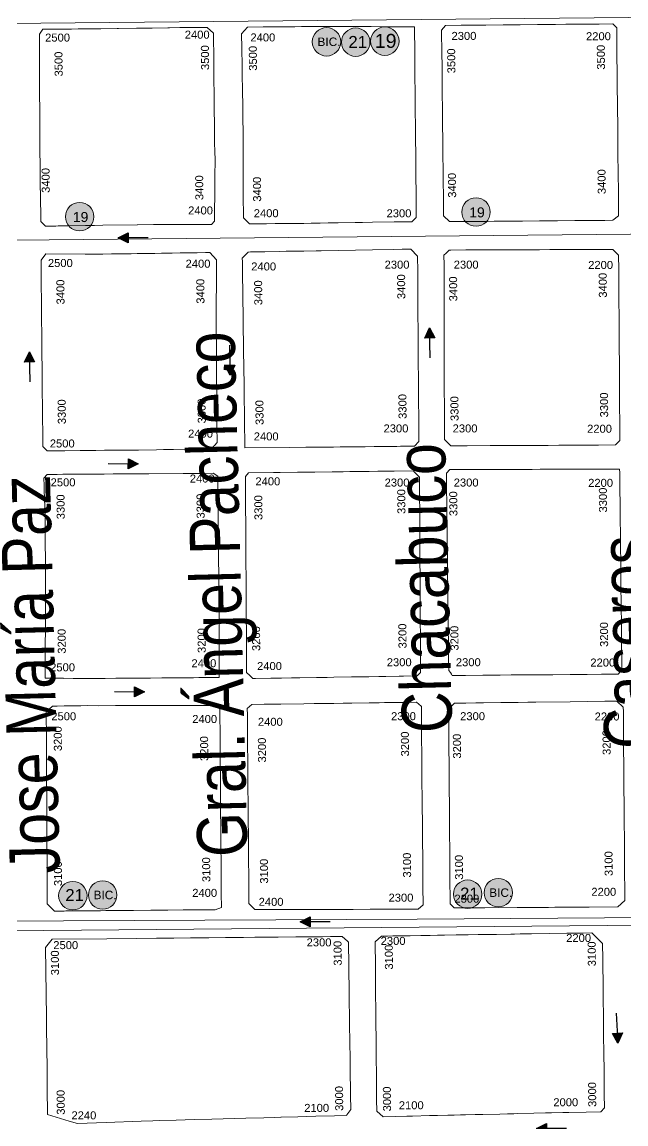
# Model space of a CAD drawing. Header units: millimetres. Extents: x 11558 to 23675, y 49449 to 61482.
# Drawn here: x 18852 to 19154, y 56912 to 57463 of the extents above; entities that cross this region are included whole.
import ezdxf

# ---------------------------------------------------------------- set-up
doc = ezdxf.new("R2010")
doc.units = ezdxf.units.MM
for name, color, linetype in [('0. plano base - nombres calles', 22, 'Continuous'), ('0. Plano Base - PLANO', 254, 'Continuous'), ('0. Plano base - sentido calles', 253, 'Continuous'), ('7. puesta en valor CC la lucila', 212, 'Continuous'), ('numeración', 7, 'Continuous')]:
    doc.layers.add(name, color=color, linetype=linetype)
for name, color, linetype, true_color in [('Linea 19 Estación Carapachay', 7, 'Continuous', 0xa80000), ('Linea 19 Plaza Miserere', 7, 'Continuous', 0x575757), ('Linea 21 IDA Ramal F', 7, 'Continuous', 0x001861), ('Linea 21 IDA Ramal G', 7, 'Continuous', 0x001861), ('Linea 21 REGRESO Ramal F', 7, 'Continuous', 0x0a47ff), ('Linea 21 REGRO Ramal G', 7, 'Continuous', 0x0a47ff)]:
    doc.layers.add(name, color=color, linetype=linetype, true_color=true_color)
doc.layers.add('Linea Bicentenario Nueva', color=7, linetype='Continuous', true_color=0x0000cc, transparency=0.05)
doc.layers.get('7. puesta en valor CC la lucila').off()
doc.styles.get("Standard").update_dxf_attribs({"font": 'arial.ttf'})

# ---------------------------------------------------------------- blocks, each defined once
blk = doc.blocks.new('MANZANAS')
at = {"layer": '0. Plano Base - PLANO', "color": 0, "linetype": 'Continuous', "lineweight": 5}
for points in [[(5637630.99, 6180842.64), (5637630.22, 6180842.23), (5637626.32, 6180843.47), (5637620.94, 6180853.57), (5637619, 6180857.21), (5637618.64, 6180857.89), (5637617.45, 6180860.13), (5637616.98, 6180861), (5637616.73, 6180861.47), (5637614.88, 6180864.94), (5637612.67, 6180869.08), (5637610.52, 6180873.11), (5637608.56, 6180876.81), (5637604.85, 6180883.77), (5637604.57, 6180884.28), (5637600.55, 6180891.84), (5637598.19, 6180896.26), (5637598.16, 6180896.32), (5637596.38, 6180899.67), (5637592.33, 6180907.25), (5637590.85, 6180910.04), (5637588.31, 6180914.8), (5637582.63, 6180925.46), (5637583.22, 6180928.41), (5637590.14, 6180932.08), (5637590.86, 6180932.46), (5637593.58, 6180933.91), (5637597.33, 6180935.9), (5637601.12, 6180937.91), (5637608.73, 6180941.95), (5637615.19, 6180945.38), (5637616.23, 6180945.93), (5637623.97, 6180950.03), (5637631.89, 6180954.24), (5637636.38, 6180956.62), (5637636.89, 6180956.89), (5637639.26, 6180958.15), (5637645.49, 6180961.46), (5637646.87, 6180962.19), (5637649.62, 6180963.65), (5637649.86, 6180963.78), (5637651.15, 6180964.46), (5637657.19, 6180967.67), (5637659.95, 6180966.81), (5637662.29, 6180962.23), (5637662.32, 6180962.18), (5637665.38, 6180956.18), (5637667.05, 6180953.05), (5637669.58, 6180948.31), (5637673.69, 6180940.6), (5637677.54, 6180933.38), (5637683.88, 6180921.48), (5637689.95, 6180910.11), (5637690.89, 6180908.34), (5637692.46, 6180905.4), (5637694.03, 6180902.44), (5637698.21, 6180894.62), (5637699.45, 6180892.28), (5637699.91, 6180891.43), (5637703.96, 6180883.83), (5637702.43, 6180880.54), (5637698.84, 6180878.63), (5637694.78, 6180876.48), (5637690.94, 6180874.44), (5637685.58, 6180871.6), (5637677.95, 6180867.55), (5637670.05, 6180863.36), (5637662.59, 6180859.4), (5637660.46, 6180858.27), (5637659.43, 6180857.73), (5637659.02, 6180857.51), (5637654.82, 6180855.28), (5637650.46, 6180852.96), (5637650.01, 6180852.73), (5637647.07, 6180851.17), (5637643.68, 6180849.37), (5637643.01, 6180849.01), (5637642.94, 6180848.98), (5637639.11, 6180846.95), (5637635.14, 6180844.84), (5637631.64, 6180842.98)], [(5637542.99, 6180795.74), (5637542.11, 6180795.27), (5637537.99, 6180796.38), (5637532.5, 6180806.78), (5637528.51, 6180814.36), (5637527.02, 6180817.18), (5637526.9, 6180817.41), (5637524.48, 6180822.02), (5637522.77, 6180825.29), (5637520.95, 6180828.79), (5637520.82, 6180829.03), (5637520.44, 6180829.76), (5637512.45, 6180845), (5637511.19, 6180847.33), (5637509.04, 6180851.3), (5637508.45, 6180852.39), (5637504.17, 6180860.29), (5637500.73, 6180866.65), (5637499.94, 6180868.11), (5637498.21, 6180871.31), (5637494.76, 6180877.68), (5637495.89, 6180882.05), (5637502.73, 6180885.69), (5637502.83, 6180885.74), (5637506.44, 6180887.67), (5637512.12, 6180890.66), (5637516.7, 6180893.09), (5637519.72, 6180894.69), (5637525.34, 6180897.67), (5637527.23, 6180898.67), (5637531.15, 6180900.73), (5637532.34, 6180901.35), (5637535.16, 6180902.81), (5637539.7, 6180905.15), (5637542.84, 6180906.76), (5637543.04, 6180906.86), (5637550.34, 6180910.61), (5637550.6, 6180910.74), (5637556.25, 6180913.65), (5637566.22, 6180918.76), (5637569.88, 6180920.64), (5637569.99, 6180920.42), (5637572.05, 6180916.53), (5637574.01, 6180912.83), (5637575.72, 6180909.61), (5637577.49, 6180906.26), (5637579.27, 6180902.91), (5637581.05, 6180899.54), (5637582.82, 6180896.21), (5637583.89, 6180894.19), (5637584.57, 6180892.9), (5637587.4, 6180887.55), (5637590.05, 6180882.59), (5637592.64, 6180877.73), (5637592.76, 6180877.51), (5637594.17, 6180874.86), (5637596.66, 6180870.19), (5637599.26, 6180865.32), (5637600.63, 6180862.74), (5637601.97, 6180860.24), (5637602.86, 6180858.58), (5637604.86, 6180854.82), (5637608.93, 6180847.13), (5637610.42, 6180844.28), (5637610.7, 6180843.76), (5637614.55, 6180836.44), (5637614.13, 6180835.23), (5637613.54, 6180833.53), (5637612.91, 6180833.19), (5637606.91, 6180829.99), (5637605.82, 6180829.41), (5637596.2, 6180824.21), (5637591.9, 6180821.89), (5637588.62, 6180820.18), (5637581.14, 6180816.15), (5637579.98, 6180815.52), (5637576.73, 6180813.75), (5637573.29, 6180811.88), (5637569.23, 6180809.67), (5637565.99, 6180807.91), (5637561.82, 6180805.65), (5637561.44, 6180805.45), (5637558.07, 6180803.68), (5637556.02, 6180802.6), (5637553.43, 6180801.24), (5637549.52, 6180799.17), (5637545.84, 6180797.24)], [(5637456.66, 6180749.61), (5637452.01, 6180747.11), (5637448.94, 6180748.17), (5637446.65, 6180752.41), (5637444.53, 6180756.35), (5637443.06, 6180759.08), (5637440.1, 6180764.57), (5637438.95, 6180766.7), (5637434.9, 6180774.26), (5637432.99, 6180777.9), (5637430.95, 6180781.78), (5637427.19, 6180788.93), (5637426.83, 6180789.61), (5637424.76, 6180793.53), (5637422.86, 6180797.15), (5637418.89, 6180804.7), (5637417.47, 6180807.4), (5637417.29, 6180807.74), (5637414.89, 6180812.3), (5637410.73, 6180820.2), (5637409.74, 6180822.09), (5637408.38, 6180824.68), (5637405.08, 6180830.94), (5637405.5, 6180833.94), (5637408.41, 6180835.46), (5637411.02, 6180836.82), (5637414.78, 6180838.78), (5637418.17, 6180840.58), (5637421.18, 6180842.19), (5637423.72, 6180843.55), (5637431.18, 6180847.55), (5637438.29, 6180851.35), (5637438.87, 6180851.67), (5637446.79, 6180855.91), (5637453.75, 6180859.63), (5637460.66, 6180863.34), (5637461.39, 6180863.73), (5637465.89, 6180866.2), (5637469.21, 6180868.01), (5637475.2, 6180871.17), (5637477.96, 6180872.59), (5637482.15, 6180871.46), (5637483.48, 6180868.98), (5637483.97, 6180868.07), (5637486.92, 6180862.51), (5637487.49, 6180861.44), (5637487.64, 6180861.15), (5637488.16, 6180860.17), (5637488.87, 6180858.83), (5637491.71, 6180853.5), (5637493.7, 6180849.75), (5637495.76, 6180845.87), (5637499.74, 6180838.39), (5637503.86, 6180830.63), (5637503.92, 6180830.52), (5637504.7, 6180829.06), (5637507.92, 6180823), (5637509.89, 6180819.39), (5637512.12, 6180815.52), (5637515.72, 6180808.42), (5637516.17, 6180807.53), (5637518.5, 6180802.95), (5637520.04, 6180799.9), (5637523.45, 6180793.18), (5637525.91, 6180788.32), (5637525.44, 6180786.11), (5637521.09, 6180783.95), (5637517.23, 6180782.01), (5637510.69, 6180778.56), (5637507.69, 6180776.98), (5637500.18, 6180772.99), (5637499.77, 6180772.77), (5637499.72, 6180772.74), (5637492.63, 6180768.94), (5637492.4, 6180768.82), (5637477.3, 6180760.73), (5637473.61, 6180758.75), (5637469.73, 6180756.65), (5637461.92, 6180752.45), (5637459.3, 6180751.04), (5637457.69, 6180750.17)], [(5637682.82, 6180743.24), (5637682.6, 6180743.12), (5637678.49, 6180744.32), (5637678.29, 6180744.38), (5637677.65, 6180745.61), (5637674.48, 6180751.66), (5637673.22, 6180754.09), (5637669.04, 6180762.07), (5637668.1, 6180763.87), (5637666.73, 6180766.5), (5637665.03, 6180769.75), (5637660.97, 6180777.52), (5637657.84, 6180783.5), (5637657.6, 6180783.97), (5637657.12, 6180784.89), (5637653.21, 6180792.36), (5637652.34, 6180794.03), (5637651.95, 6180794.78), (5637651, 6180796.6), (5637650.96, 6180796.68), (5637650.85, 6180796.88), (5637650.78, 6180797.02), (5637649.01, 6180800.41), (5637644.97, 6180808.15), (5637644.14, 6180809.73), (5637643.98, 6180810.03), (5637643.4, 6180811.14), (5637641.89, 6180814.02), (5637641.86, 6180814.09), (5637641.46, 6180814.86), (5637641.39, 6180814.99), (5637641.06, 6180815.62), (5637640.46, 6180816.76), (5637639.62, 6180818.38), (5637638.88, 6180819.8), (5637637.47, 6180822.48), (5637635.85, 6180825.59), (5637635.59, 6180826.08), (5637636.04, 6180827.47), (5637636.07, 6180827.55), (5637636.18, 6180827.88), (5637636.26, 6180828.16), (5637636.56, 6180829.07), (5637636.74, 6180829.64), (5637637.4, 6180829.98), (5637644.1, 6180833.5), (5637644.87, 6180833.9), (5637653.52, 6180838.44), (5637658.91, 6180841.26), (5637658.96, 6180841.29), (5637661.55, 6180842.65), (5637665.38, 6180844.66), (5637665.47, 6180844.7), (5637668.26, 6180846.17), (5637669.14, 6180846.62), (5637674.8, 6180849.59), (5637675.11, 6180849.75), (5637675.76, 6180850.1), (5637676.61, 6180850.54), (5637681.19, 6180852.94), (5637681.3, 6180853), (5637682.09, 6180853.41), (5637684.38, 6180854.62), (5637687.55, 6180856.28), (5637687.62, 6180856.31), (5637688.19, 6180856.61), (5637692.05, 6180858.64), (5637694.23, 6180859.78), (5637695.11, 6180860.24), (5637695.24, 6180860.31), (5637698.37, 6180861.95), (5637701.79, 6180863.75), (5637708.89, 6180867.47), (5637709.21, 6180867.63), (5637713.05, 6180866.38), (5637716.41, 6180860.02), (5637718.2, 6180856.62), (5637719.91, 6180853.39), (5637721.51, 6180850.36), (5637723.07, 6180847.4), (5637724.71, 6180844.29), (5637726.41, 6180841.08), (5637730.4, 6180833.52), (5637734.42, 6180825.9), (5637738.41, 6180818.34), (5637742.46, 6180810.67), (5637746.47, 6180803.07), (5637749.63, 6180797.09), (5637750.74, 6180794.98), (5637752.05, 6180792.51), (5637752.13, 6180792.36), (5637756.3, 6180784.47), (5637755.36, 6180781.42), (5637747.82, 6180777.46), (5637741.64, 6180774.2), (5637737.98, 6180772.27), (5637730.34, 6180768.25), (5637725.62, 6180765.77), (5637722.73, 6180764.25), (5637719.67, 6180762.64), (5637715.05, 6180760.2), (5637712.32, 6180758.77), (5637707.32, 6180756.13), (5637703.29, 6180754.01), (5637699.92, 6180752.24), (5637689.75, 6180746.89), (5637687.34, 6180745.62), (5637682.97, 6180743.32)], [(5637611.14, 6180705.09), (5637591.65, 6180694.71), (5637590.64, 6180696.61), (5637585.89, 6180705.45), (5637584.83, 6180707.43), (5637582.75, 6180711.3), (5637580.68, 6180715.16), (5637578.79, 6180718.68), (5637576.73, 6180722.51), (5637572.68, 6180730.06), (5637568.51, 6180737.82), (5637565.96, 6180742.58), (5637564.3, 6180745.66), (5637560.36, 6180753), (5637556.3, 6180760.57), (5637553.72, 6180765.36), (5637553.51, 6180765.76), (5637552.15, 6180768.29), (5637548.74, 6180774.66), (5637547.68, 6180776.63), (5637546.81, 6180778.25), (5637548.01, 6180782.41), (5637548.92, 6180782.91), (5637552.69, 6180784.96), (5637555.23, 6180786.33), (5637561.66, 6180789.83), (5637564.67, 6180791.46), (5637567.66, 6180793.08), (5637571.03, 6180794.91), (5637571.76, 6180795.31), (5637572.49, 6180795.7), (5637577.78, 6180798.57), (5637579.97, 6180799.76), (5637587.62, 6180803.92), (5637595.08, 6180807.97), (5637602.67, 6180812.09), (5637612.03, 6180817.17), (5637615.62, 6180819.12), (5637618.8, 6180820.84), (5637619.01, 6180820.96), (5637619.51, 6180821.23), (5637624.07, 6180819.63), (5637627.66, 6180812.82), (5637629.53, 6180809.28), (5637633.54, 6180801.69), (5637637.61, 6180793.99), (5637641.52, 6180786.59), (5637645.67, 6180778.72), (5637646.9, 6180776.41), (5637649.67, 6180771.15), (5637651.9, 6180766.94), (5637653.72, 6180763.5), (5637657.79, 6180755.78), (5637661.81, 6180748.18), (5637665.19, 6180741.78), (5637665.65, 6180740.92), (5637667.39, 6180737.61), (5637666.5, 6180734.59), (5637663.45, 6180732.96), (5637662.26, 6180732.33), (5637660.32, 6180731.29), (5637658.76, 6180730.47), (5637656.86, 6180729.45), (5637654.32, 6180728.1), (5637649.11, 6180725.32), (5637648.75, 6180725.13), (5637644.79, 6180723.02), (5637641.46, 6180721.25), (5637638.82, 6180719.84), (5637637.76, 6180719.27), (5637633.77, 6180717.15), (5637630.78, 6180715.56), (5637629.93, 6180715.1), (5637626.43, 6180713.24), (5637622.66, 6180711.23), (5637618.54, 6180709.04)], [(5637512.32, 6180651.94), (5637504.66, 6180647.87), (5637501.67, 6180648.83), (5637498.54, 6180654.72), (5637497.45, 6180656.77), (5637496.07, 6180659.34), (5637496.01, 6180659.46), (5637495.86, 6180659.74), (5637494.06, 6180663.13), (5637491.79, 6180667.39), (5637489.28, 6180672.1), (5637487.77, 6180674.93), (5637485.58, 6180679.05), (5637483.58, 6180682.79), (5637479.6, 6180690.27), (5637478.31, 6180692.7), (5637475.58, 6180697.83), (5637471.52, 6180705.45), (5637471.07, 6180706.31), (5637469.9, 6180708.52), (5637469.33, 6180709.58), (5637467.46, 6180713.1), (5637463.72, 6180720.16), (5637463.57, 6180720.44), (5637463.28, 6180720.98), (5637457.91, 6180731.1), (5637458.63, 6180734.88), (5637476.17, 6180743.96), (5637476.53, 6180744.15), (5637483.52, 6180747.77), (5637483.96, 6180748), (5637487.83, 6180750.04), (5637491.62, 6180752.08), (5637496.4, 6180754.65), (5637499.05, 6180756.08), (5637503.49, 6180758.47), (5637506.93, 6180760.32), (5637509.86, 6180761.9), (5637514.5, 6180764.4), (5637517.95, 6180766.26), (5637520.06, 6180767.39), (5637522.05, 6180768.46), (5637525.49, 6180770.31), (5637529.11, 6180772.27), (5637531.1, 6180773.34), (5637535.75, 6180771.71), (5637535.91, 6180771.41), (5637536.17, 6180770.9), (5637539.15, 6180765.02), (5637540.69, 6180761.98), (5637542.09, 6180759.22), (5637544.62, 6180754.23), (5637545.92, 6180751.68), (5637548.62, 6180746.44), (5637549.15, 6180745.45), (5637550.73, 6180742.44), (5637552.55, 6180739), (5637554.84, 6180734.68), (5637556.5, 6180731.53), (5637556.73, 6180731.1), (5637560.8, 6180723.39), (5637562.54, 6180720.1), (5637568.76, 6180708.34), (5637570.33, 6180705.37), (5637570.44, 6180705.16), (5637572.11, 6180702), (5637572.91, 6180700.49), (5637574.18, 6180698.08), (5637578.11, 6180690.65), (5637577.08, 6180686.69), (5637571.89, 6180683.87), (5637569.51, 6180682.58), (5637560.33, 6180677.59), (5637559.33, 6180677.05), (5637555.98, 6180675.23), (5637552.91, 6180673.56), (5637544.98, 6180669.28), (5637537.67, 6180665.4), (5637536.9, 6180664.99), (5637533.33, 6180663.09), (5637529.97, 6180661.31), (5637526.16, 6180659.28), (5637522.45, 6180657.32), (5637519.13, 6180655.55), (5637512.48, 6180652.02)], [(5637741.9, 6180644.64), (5637736.14, 6180641.59), (5637735.4, 6180641.97), (5637734.62, 6180642.38), (5637733.37, 6180643.02), (5637731.73, 6180646.1), (5637729.26, 6180650.72), (5637727.74, 6180653.55), (5637727.32, 6180654.34), (5637725.75, 6180657.27), (5637724.73, 6180659.18), (5637723.87, 6180660.78), (5637722.97, 6180662.48), (5637722.2, 6180663.91), (5637719.99, 6180668.04), (5637718.05, 6180671.68), (5637714.14, 6180678.98), (5637710.23, 6180686.3), (5637706.53, 6180693.22), (5637702.39, 6180700.95), (5637699.03, 6180707.25), (5637697.59, 6180709.94), (5637692.66, 6180719.14), (5637692.49, 6180719.47), (5637692.16, 6180720.09), (5637691.98, 6180720.41), (5637686.88, 6180729.96), (5637687.58, 6180732.33), (5637693.34, 6180735.34), (5637694.68, 6180736.05), (5637695.15, 6180736.31), (5637698.67, 6180738.14), (5637698.81, 6180738.21), (5637705.4, 6180741.66), (5637707.39, 6180742.71), (5637711.69, 6180744.96), (5637716.96, 6180747.72), (5637724.05, 6180751.43), (5637727.59, 6180753.28), (5637729.39, 6180754.23), (5637731.98, 6180755.58), (5637735.19, 6180757.27), (5637737.61, 6180758.53), (5637739.73, 6180759.64), (5637747.22, 6180763.56), (5637748.38, 6180764.17), (5637752.3, 6180766.23), (5637755.05, 6180767.66), (5637762.8, 6180771.73), (5637763.65, 6180770.13), (5637764.06, 6180769.37), (5637774.52, 6180749.78), (5637775.31, 6180748.3), (5637777.48, 6180744.23), (5637777.82, 6180743.59), (5637779.14, 6180741.11), (5637780.56, 6180738.45), (5637785.24, 6180729.68), (5637787.25, 6180725.92), (5637788.75, 6180723.11), (5637790.07, 6180720.64), (5637794.77, 6180711.82), (5637795.89, 6180709.73), (5637798.56, 6180704.72), (5637799.61, 6180702.75), (5637804.66, 6180693.3), (5637808.26, 6180686.56), (5637810.1, 6180683.1), (5637809.47, 6180680.39), (5637807.68, 6180679.44), (5637802, 6180676.44), (5637795.77, 6180673.14), (5637788.19, 6180669.13), (5637780.49, 6180665.06), (5637775.99, 6180662.68), (5637772.61, 6180660.89), (5637767.94, 6180658.42), (5637764.91, 6180656.81), (5637762.07, 6180655.31), (5637757.26, 6180652.77), (5637753.73, 6180650.9), (5637749.69, 6180648.76)], [(5637649.5, 6180594.88), (5637648.37, 6180594.27), (5637646.91, 6180594.68), (5637646.32, 6180594.85), (5637644.23, 6180595.44), (5637644.1, 6180595.68), (5637641.86, 6180599.92), (5637639.4, 6180604.58), (5637636.66, 6180609.78), (5637634.33, 6180614.2), (5637631.74, 6180619.1), (5637629.06, 6180624.18), (5637627.04, 6180628.02), (5637625.26, 6180631.39), (5637623.15, 6180635.38), (5637621.45, 6180638.62), (5637619.22, 6180642.83), (5637617.53, 6180646.03), (5637613.69, 6180653.32), (5637611.65, 6180657.18), (5637609.56, 6180661.14), (5637605.76, 6180668.34), (5637603.48, 6180672.66), (5637602.06, 6180675.36), (5637598.47, 6180682.16), (5637599.06, 6180684.48), (5637610.08, 6180690.39), (5637613.04, 6180691.97), (5637620.59, 6180696.01), (5637623.37, 6180697.5), (5637623.48, 6180697.56), (5637628.26, 6180700.12), (5637635.95, 6180704.24), (5637640.8, 6180706.83), (5637643.63, 6180708.34), (5637650.27, 6180711.9), (5637652.27, 6180712.97), (5637656.02, 6180714.98), (5637661.1, 6180717.69), (5637663.21, 6180718.83), (5637671.77, 6180723.41), (5637672.32, 6180723.22), (5637675.85, 6180722.06), (5637679.69, 6180714.76), (5637684.47, 6180705.69), (5637686.52, 6180701.79), (5637688.43, 6180698.17), (5637688.7, 6180697.64), (5637691.44, 6180692.45), (5637693.52, 6180688.49), (5637694.94, 6180685.79), (5637696.02, 6180683.74), (5637698.27, 6180679.46), (5637702.24, 6180671.91), (5637702.36, 6180671.69), (5637706.3, 6180664.2), (5637710.33, 6180656.56), (5637711.92, 6180653.53), (5637712.98, 6180651.52), (5637714.34, 6180648.93), (5637716.3, 6180645.21), (5637718.21, 6180641.57), (5637719.71, 6180638.72), (5637721.4, 6180635.52), (5637720.67, 6180633.29), (5637714.63, 6180630.02), (5637712.72, 6180629), (5637706.81, 6180625.81), (5637703.79, 6180624.18), (5637699.44, 6180621.83), (5637696.27, 6180620.12), (5637693.91, 6180618.85), (5637691.7, 6180617.65), (5637684, 6180613.5), (5637681.07, 6180611.91), (5637676.42, 6180609.41), (5637669.07, 6180605.44), (5637667.91, 6180604.81), (5637665.35, 6180603.43), (5637660.95, 6180601.06), (5637658.14, 6180599.54), (5637656.21, 6180598.5)], [(5637557.09, 6180546.97), (5637556.22, 6180546.52), (5637555.76, 6180547.38), (5637555.57, 6180547.75), (5637555.26, 6180548.34), (5637555.05, 6180548.76), (5637553.02, 6180552.62), (5637552.86, 6180552.95), (5637552.06, 6180554.48), (5637551.8, 6180554.98), (5637550.48, 6180557.53), (5637550.31, 6180557.87), (5637548.6, 6180561.18), (5637545.02, 6180568.11), (5637543.77, 6180570.53), (5637543.19, 6180571.65), (5637541.71, 6180574.53), (5637541.61, 6180574.71), (5637540.98, 6180575.94), (5637540.71, 6180576.46), (5637537.32, 6180583.03), (5637537.03, 6180583.59), (5637534.5, 6180588.46), (5637533.65, 6180590.08), (5637532.99, 6180591.35), (5637532.79, 6180591.72), (5637529.17, 6180598.62), (5637529.01, 6180598.91), (5637524.87, 6180606.8), (5637520.99, 6180614.19), (5637518.53, 6180618.73), (5637516.79, 6180621.83), (5637514.15, 6180626.51), (5637512.58, 6180629.3), (5637511.17, 6180631.81), (5637509.39, 6180634.97), (5637509.98, 6180637.35), (5637514.5, 6180639.74), (5637517.04, 6180641.08), (5637517.22, 6180641.17), (5637517.43, 6180641.28), (5637518.68, 6180641.94), (5637522.99, 6180644.22), (5637532.05, 6180649.01), (5637535.19, 6180650.67), (5637539.28, 6180652.83), (5637539.74, 6180653.07), (5637539.8, 6180653.1), (5637547.11, 6180656.97), (5637547.16, 6180656.99), (5637547.43, 6180657.13), (5637547.81, 6180657.33), (5637554.33, 6180660.77), (5637554.6, 6180660.91), (5637554.91, 6180661.08), (5637554.96, 6180661.11), (5637570.13, 6180669.13), (5637570.18, 6180669.15), (5637573.51, 6180670.91), (5637575.1, 6180671.75), (5637577.94, 6180673.25), (5637577.99, 6180673.28), (5637583.5, 6180676.19), (5637586.16, 6180675.87), (5637589.91, 6180668.85), (5637591.18, 6180666.46), (5637595.85, 6180657.71), (5637597.47, 6180654.69), (5637599.08, 6180651.66), (5637601.55, 6180647.01), (5637603.87, 6180642.63), (5637605.6, 6180639.37), (5637609.33, 6180632.33), (5637613.16, 6180625.12), (5637613.36, 6180624.74), (5637616.97, 6180617.92), (5637617.2, 6180617.49), (5637621.95, 6180608.52), (5637625.18, 6180602.3), (5637626.38, 6180599.98), (5637626.48, 6180599.79), (5637630.72, 6180591.63), (5637630.81, 6180591.45), (5637632.04, 6180589.07), (5637632.35, 6180588.49), (5637632.65, 6180587.9), (5637633.16, 6180586.92), (5637631.76, 6180586.18), (5637629.72, 6180585.1), (5637624.26, 6180582.21), (5637624.21, 6180582.19), (5637621.89, 6180580.95), (5637618.03, 6180578.91), (5637617.98, 6180578.88), (5637614.79, 6180577.2), (5637610.28, 6180574.81), (5637610.23, 6180574.78), (5637607.88, 6180573.54), (5637602.89, 6180570.89), (5637602.84, 6180570.87), (5637600.76, 6180569.76), (5637595.16, 6180566.8), (5637595.12, 6180566.77), (5637594.21, 6180566.3), (5637594.16, 6180566.27), (5637593.76, 6180566.06), (5637591.46, 6180564.84), (5637590.46, 6180564.31), (5637587.61, 6180562.8), (5637587.56, 6180562.77), (5637582.82, 6180560.26), (5637580.99, 6180559.29), (5637579.99, 6180558.76), (5637579.94, 6180558.74), (5637572.32, 6180554.81), (5637572.27, 6180554.78), (5637568.53, 6180552.86), (5637564.47, 6180550.77), (5637564.42, 6180550.74), (5637564.2, 6180550.63), (5637561.91, 6180549.45), (5637558.37, 6180547.63), (5637558.32, 6180547.6)], [(5637796.69, 6180542.07), (5637790.57, 6180538.84), (5637787.77, 6180539.81), (5637786.85, 6180541.57), (5637782.19, 6180550.35), (5637780.81, 6180552.98), (5637779.94, 6180554.61), (5637779.42, 6180555.6), (5637777.33, 6180559.55), (5637776.65, 6180560.83), (5637774.1, 6180565.65), (5637772.5, 6180568.67), (5637770.06, 6180573.28), (5637768.72, 6180575.8), (5637767.25, 6180578.59), (5637764.75, 6180583.32), (5637763.15, 6180586.35), (5637762.49, 6180587.59), (5637760.86, 6180590.67), (5637757.02, 6180597.92), (5637755.45, 6180600.88), (5637754.92, 6180601.9), (5637751.72, 6180607.93), (5637748.47, 6180614.08), (5637746.38, 6180618.02), (5637742.22, 6180625.87), (5637742.32, 6180626.17), (5637743.55, 6180629.77), (5637746.12, 6180631.15), (5637748.57, 6180632.46), (5637752.92, 6180634.8), (5637756.31, 6180636.62), (5637763.86, 6180640.66), (5637767.74, 6180642.74), (5637771.63, 6180644.83), (5637775.87, 6180647.1), (5637779.3, 6180648.94), (5637794.53, 6180657.11), (5637802.1, 6180661.17), (5637809.72, 6180665.25), (5637815.02, 6180668.1), (5637819.35, 6180666.87), (5637820.34, 6180665.01), (5637821.5, 6180662.82), (5637822.87, 6180660.23), (5637823.88, 6180658.32), (5637826.14, 6180654.05), (5637827.75, 6180651.01), (5637834.2, 6180638.84), (5637835.88, 6180635.66), (5637836.18, 6180635.09), (5637836.42, 6180634.63), (5637838.25, 6180631.18), (5637842.08, 6180623.96), (5637845.72, 6180617.08), (5637846.1, 6180616.37), (5637846.59, 6180615.44), (5637849.9, 6180609.19), (5637853.74, 6180601.94), (5637855.51, 6180598.6), (5637864.59, 6180581.45), (5637862.89, 6180577.06), (5637850.24, 6180570.37), (5637842.6, 6180566.33), (5637835.05, 6180562.35), (5637832.2, 6180560.83), (5637827.47, 6180558.34), (5637823.45, 6180556.21), (5637819.35, 6180554.05), (5637818.36, 6180553.52), (5637804.07, 6180545.97), (5637801.62, 6180544.67)], [(5637708.04, 6180495.05), (5637702.55, 6180492.18), (5637698.49, 6180493.48), (5637695, 6180500.07), (5637694.04, 6180501.88), (5637692.25, 6180505.25), (5637688.19, 6180512.92), (5637686.72, 6180515.69), (5637684.11, 6180520.6), (5637681.54, 6180525.46), (5637680.07, 6180528.22), (5637678.17, 6180531.8), (5637675.97, 6180535.95), (5637674.08, 6180539.53), (5637672.27, 6180542.93), (5637669.84, 6180547.52), (5637668.08, 6180550.84), (5637666.72, 6180553.4), (5637665.31, 6180556.07), (5637663.83, 6180558.84), (5637662.73, 6180560.93), (5637661.88, 6180562.53), (5637660.44, 6180565.25), (5637659.05, 6180567.87), (5637657.32, 6180571.12), (5637655.77, 6180574.05), (5637654.27, 6180576.88), (5637652.83, 6180579.59), (5637653.92, 6180582.5), (5637659.34, 6180585.41), (5637659.41, 6180585.45), (5637666.59, 6180589.31), (5637676.79, 6180594.79), (5637681.41, 6180597.28), (5637690.01, 6180601.9), (5637694.05, 6180604.07), (5637695.19, 6180604.69), (5637697.59, 6180605.98), (5637697.95, 6180606.17), (5637705.54, 6180610.25), (5637709.91, 6180612.6), (5637712.3, 6180613.89), (5637712.83, 6180614.17), (5637716.78, 6180616.3), (5637720.46, 6180618.27), (5637726.26, 6180621.39), (5637726.39, 6180621.46), (5637729.48, 6180620.78), (5637729.57, 6180620.62), (5637733.06, 6180614.05), (5637734.62, 6180611.11), (5637736.75, 6180607.09), (5637740.98, 6180599.14), (5637745.11, 6180591.37), (5637753.05, 6180576.42), (5637756.73, 6180569.5), (5637760.69, 6180562.03), (5637761.03, 6180561.4), (5637761.37, 6180560.76), (5637764.77, 6180554.36), (5637765.16, 6180553.63), (5637768.41, 6180547.5), (5637770.41, 6180543.74), (5637771.99, 6180540.77), (5637775.82, 6180533.57), (5637776.1, 6180533.03), (5637774.87, 6180530.01), (5637769.45, 6180527.18), (5637765.43, 6180525.08), (5637761.77, 6180523.16), (5637761.49, 6180523.01), (5637760.73, 6180522.62), (5637757.6, 6180520.98), (5637753.67, 6180518.92), (5637746.05, 6180514.93), (5637742.14, 6180512.89), (5637740.14, 6180511.84), (5637738.47, 6180510.97), (5637735.51, 6180509.42), (5637730.93, 6180507.03), (5637727.15, 6180505.04), (5637723.13, 6180502.94), (5637717.9, 6180500.21), (5637716.53, 6180499.49), (5637715.52, 6180498.96)], [(5637618.18, 6180447.58), (5637613.97, 6180445.34), (5637609.05, 6180446.93), (5637602.9, 6180458.63), (5637599.08, 6180465.9), (5637597.92, 6180468.1), (5637597.47, 6180468.95), (5637596.64, 6180470.53), (5637594.93, 6180473.78), (5637590.87, 6180481.51), (5637586.89, 6180489.08), (5637582.95, 6180496.56), (5637580.76, 6180500.73), (5637578.93, 6180504.22), (5637574.83, 6180512.01), (5637571.73, 6180517.91), (5637570.74, 6180519.79), (5637564.37, 6180531.9), (5637565.88, 6180535.84), (5637567.87, 6180536.91), (5637570.92, 6180538.55), (5637578.25, 6180542.49), (5637581.12, 6180544.02), (5637586.05, 6180546.57), (5637593.73, 6180550.58), (5637600.48, 6180554.1), (5637601.29, 6180554.53), (5637609.12, 6180558.61), (5637612.55, 6180560.4), (5637616.88, 6180562.66), (5637619.12, 6180563.83), (5637624.84, 6180566.82), (5637624.94, 6180566.88), (5637626.29, 6180567.58), (5637629.47, 6180569.24), (5637632.06, 6180570.59), (5637632.11, 6180570.62), (5637634.5, 6180571.87), (5637636.84, 6180573.09), (5637637.83, 6180573.6), (5637639.3, 6180574.37), (5637639.47, 6180574.31), (5637640.23, 6180574.07), (5637641.25, 6180572.14), (5637643.03, 6180568.78), (5637643.44, 6180568.01), (5637643.52, 6180567.86), (5637645.23, 6180564.62), (5637647.2, 6180560.9), (5637647.52, 6180560.3), (5637651.72, 6180552.36), (5637653.47, 6180549.06), (5637655.69, 6180544.87), (5637657.22, 6180541.99), (5637659.68, 6180537.34), (5637660.41, 6180535.96), (5637660.98, 6180534.87), (5637663.78, 6180529.59), (5637665, 6180527.28), (5637667.91, 6180521.79), (5637671.83, 6180514.39), (5637673.79, 6180510.68), (5637675.87, 6180506.75), (5637677.2, 6180504.24), (5637680.13, 6180498.72), (5637680.43, 6180498.15), (5637682.42, 6180494.38), (5637683.82, 6180491.75), (5637684.06, 6180491.28), (5637684.2, 6180491.02), (5637686.83, 6180486.06), (5637687.08, 6180485.58), (5637687.17, 6180485.41), (5637684.87, 6180482.98), (5637679.78, 6180480.26), (5637672, 6180476.13), (5637671.87, 6180476.07), (5637670.81, 6180475.5), (5637664.04, 6180471.91), (5637656.46, 6180467.89), (5637648.8, 6180463.82), (5637648.66, 6180463.75), (5637646.06, 6180462.37), (5637645.91, 6180462.29), (5637641.42, 6180459.91), (5637636.66, 6180457.38), (5637634.26, 6180456.11), (5637633.7, 6180455.81), (5637625.74, 6180451.59), (5637625.45, 6180451.43), (5637622.05, 6180449.63), (5637619, 6180448.01)], [(5637812.55, 6180432.81), (5637807.22, 6180429.88), (5637803.11, 6180430.86), (5637802.98, 6180430.9), (5637800.26, 6180436.01), (5637799.02, 6180438.34), (5637796.19, 6180443.67), (5637794.57, 6180446.72), (5637790.36, 6180454.65), (5637786.1, 6180462.66), (5637782.3, 6180469.81), (5637782, 6180470.38), (5637779.74, 6180474.63), (5637778.62, 6180476.74), (5637776.14, 6180481.41), (5637774.59, 6180484.32), (5637772.25, 6180488.73), (5637771.15, 6180490.8), (5637770.53, 6180491.97), (5637769.19, 6180494.49), (5637763.27, 6180505.63), (5637764.76, 6180509.57), (5637767.46, 6180511.03), (5637769.86, 6180512.33), (5637774.99, 6180515.09), (5637777.42, 6180516.4), (5637782.05, 6180518.9), (5637784.45, 6180520.2), (5637785.02, 6180520.51), (5637786.17, 6180521.12), (5637789.46, 6180522.9), (5637792.53, 6180524.55), (5637797.62, 6180527.3), (5637800.16, 6180528.67), (5637802.9, 6180530.15), (5637807.39, 6180532.57), (5637810.14, 6180534.05), (5637815.48, 6180536.93), (5637821.72, 6180540.29), (5637823.3, 6180541.15), (5637825.77, 6180542.48), (5637830.86, 6180545.23), (5637838.58, 6180549.39), (5637846.37, 6180553.59), (5637853.59, 6180557.48), (5637857.35, 6180559.51), (5637859.79, 6180558.76), (5637862.72, 6180557.85), (5637864.59, 6180557.27), (5637865.29, 6180555.96), (5637867.6, 6180551.63), (5637868.54, 6180549.87), (5637869.9, 6180547.33), (5637873.78, 6180540.06), (5637877.43, 6180533.24), (5637881.87, 6180524.93), (5637883.28, 6180522.28), (5637886.27, 6180516.67), (5637890.36, 6180509.02), (5637894.62, 6180501.05), (5637895.09, 6180500.17), (5637898.83, 6180493.17), (5637900.7, 6180489.66), (5637902.63, 6180486.06), (5637903.33, 6180484.74), (5637902.51, 6180482.23), (5637896.12, 6180478.72), (5637888.55, 6180474.56), (5637885.97, 6180473.15), (5637881.02, 6180470.42), (5637878.32, 6180468.94), (5637873.16, 6180466.11), (5637866.03, 6180462.19), (5637864.39, 6180461.29), (5637861.64, 6180459.78), (5637858.32, 6180457.95), (5637850.79, 6180453.82), (5637847.46, 6180451.99), (5637843.32, 6180449.71), (5637841.04, 6180448.46), (5637838.35, 6180446.98), (5637835.45, 6180445.39), (5637830.96, 6180442.92), (5637827.54, 6180441.04), (5637820.03, 6180436.92), (5637817.6, 6180435.58)], [(5637657.8, 6180353.51), (5637657.76, 6180353.51), (5637651.56, 6180365.1), (5637646.96, 6180373.71), (5637642.15, 6180382.71), (5637637.32, 6180391.75), (5637634.84, 6180396.38), (5637618.44, 6180427.06), (5637619.44, 6180432.32), (5637643.5, 6180445.11), (5637656.74, 6180452.15), (5637665.47, 6180456.79), (5637669.44, 6180458.9), (5637673.15, 6180460.87), (5637680.5, 6180464.78), (5637680.75, 6180464.91), (5637684.4, 6180466.86), (5637685.01, 6180467.18), (5637688.6, 6180469.09), (5637695.92, 6180472.98), (5637703.81, 6180477.18), (5637708.9, 6180479.88), (5637711.58, 6180481.31), (5637715.95, 6180483.63), (5637719.15, 6180485.33), (5637726.98, 6180489.49), (5637728.93, 6180490.53), (5637733.49, 6180492.95), (5637734.93, 6180493.72), (5637738.82, 6180495.79), (5637742.29, 6180497.63), (5637747.47, 6180500.39), (5637750.87, 6180499.49), (5637751.51, 6180499.33), (5637753.01, 6180496.52), (5637755.64, 6180491.64), (5637756.72, 6180489.64), (5637757.52, 6180488.14), (5637759.42, 6180484.61), (5637761.54, 6180480.65), (5637762.66, 6180478.57), (5637766.34, 6180471.72), (5637768.26, 6180468.15), (5637769.18, 6180466.45), (5637771.07, 6180462.92), (5637775.04, 6180455.55), (5637779.28, 6180447.65), (5637779.67, 6180446.92), (5637781.61, 6180443.32), (5637783.5, 6180439.8), (5637785.49, 6180436.1), (5637787.77, 6180431.86), (5637791.16, 6180425.54), (5637790.62, 6180422.31), (5637790.56, 6180421.97), (5637785.34, 6180419.07), (5637777.26, 6180414.58), (5637769.27, 6180410.15), (5637762.05, 6180406.14), (5637761.92, 6180406.07), (5637759.28, 6180404.6), (5637754.46, 6180401.92), (5637746.64, 6180397.58), (5637731.67, 6180389.27), (5637723.94, 6180384.97), (5637716.06, 6180380.59), (5637708.8, 6180376.56), (5637705.86, 6180374.9), (5637700.81, 6180372.03), (5637685.67, 6180363.44), (5637673.22, 6180356.38), (5637668.82, 6180355.56)]]:
    blk.add_lwpolyline(points, close=True, dxfattribs=at)
blk = doc.blocks.new('19')
at = {"layer": 'Linea 19 Estación Carapachay', "lineweight": 211, "true_color": 0xededed}
h = blk.add_hatch(color=7, dxfattribs=at)
h.dxf.hatch_style = 1
edge = h.paths.add_edge_path()
edge.add_arc((0, 0), 7.11, 0, 360)
at = {"layer": 'Linea 19 Estación Carapachay', "lineweight": 9}
blk.add_circle((0, 0), 7.11, dxfattribs=at)
at = {"layer": 'Linea 19 Estación Carapachay', "lineweight": 15, "insert": (-3.4, 2.34), "char_height": 5, "attachment_point": 1}
blk.add_mtext_dynamic_manual_height_columns('19', width=16.4579, gutter_width=12.5, heights=[0], dxfattribs=at)
blk = doc.blocks.new('19 a cap')
at = {"layer": 'Linea 19 Plaza Miserere', "lineweight": 211, "true_color": 0xededed}
h = blk.add_hatch(color=7, dxfattribs=at)
h.dxf.hatch_style = 1
edge = h.paths.add_edge_path()
edge.add_arc((0, 0), 7.11, 0, 360)
at = {"layer": 'Linea 19 Plaza Miserere', "lineweight": 9}
blk.add_circle((0, 0), 7.11, dxfattribs=at)
at = {"layer": 'Linea 19 Plaza Miserere', "lineweight": 15, "insert": (-5.03, 3.65), "char_height": 7, "attachment_point": 1}
blk.add_mtext_dynamic_manual_height_columns('19', width=16.4579, gutter_width=12.5, heights=[0], dxfattribs=at)
blk = doc.blocks.new('21 azul')
at = {"layer": 'Linea 21 IDA Ramal F', "lineweight": 211, "true_color": 0xededed}
h = blk.add_hatch(color=7, dxfattribs=at)
h.dxf.hatch_style = 1
edge = h.paths.add_edge_path()
edge.add_arc((0, 0), 7.11, 0, 360)
at = {"layer": 'Linea 21 IDA Ramal F', "lineweight": 9}
blk.add_circle((0, 0), 7.11, dxfattribs=at)
at = {"layer": 'Linea 21 IDA Ramal F', "lineweight": 211, "insert": (-3.78, 3.29), "char_height": 6, "attachment_point": 1}
blk.add_mtext_dynamic_manual_height_columns('21', width=8.5711, gutter_width=12.5, heights=[0], dxfattribs=at)
blk = doc.blocks.new('21 regreso')
at = {"layer": 'Linea 21 REGRESO Ramal F', "lineweight": 211, "true_color": 0xededed}
h = blk.add_hatch(color=7, dxfattribs=at)
h.dxf.hatch_style = 1
edge = h.paths.add_edge_path()
edge.add_arc((0, 0), 7.11, 0, 360)
at = {"layer": 'Linea 21 REGRESO Ramal F', "lineweight": 9}
blk.add_circle((0, 0), 7.11, dxfattribs=at)
at = {"layer": 'Linea 21 REGRESO Ramal F', "lineweight": 15, "insert": (-3.69, 3.1), "char_height": 6, "attachment_point": 1}
blk.add_mtext_dynamic_manual_height_columns('21', width=6.2012, gutter_width=12.5, heights=[0], dxfattribs=at)
blk = doc.blocks.new('bic. nueva fucsia')
at = {"layer": 'Linea Bicentenario Nueva', "lineweight": 211, "true_color": 0xededed}
h = blk.add_hatch(color=7, dxfattribs=at)
h.dxf.hatch_style = 1
edge = h.paths.add_edge_path()
edge.add_arc((0, 0), 7.11, 0, 360)
at = {"layer": 'Linea Bicentenario Nueva', "color": 230, "lineweight": 9, "true_color": 0xea348c}
blk.add_circle((0, 0), 7.11, dxfattribs=at)
at = {"layer": 'Linea Bicentenario Nueva', "color": 230, "lineweight": 15, "true_color": 0xea348c, "insert": (-4.55, 2.15), "char_height": 4.25, "attachment_point": 1}
blk.add_mtext_dynamic_manual_height_columns('BIC.', width=16.4579, gutter_width=12.5, heights=[0], dxfattribs=at)
blk = doc.blocks.new('bic. nueva verde')
at = {"layer": 'Linea Bicentenario Nueva', "lineweight": 211, "true_color": 0xededed}
h = blk.add_hatch(color=7, dxfattribs=at)
h.dxf.hatch_style = 1
edge = h.paths.add_edge_path()
edge.add_arc((0, 0), 7.11, 0, 360)
at = {"layer": 'Linea Bicentenario Nueva', "color": 62, "lineweight": 9, "true_color": 0xa2c01b}
blk.add_circle((0, 0), 7.11, dxfattribs=at)
at = {"layer": 'Linea Bicentenario Nueva', "color": 62, "lineweight": 15, "true_color": 0xa2c01b, "insert": (-4.55, 2.15), "char_height": 4.25, "attachment_point": 1}
blk.add_mtext_dynamic_manual_height_columns('BIC.', width=16.4579, gutter_width=12.5, heights=[0], dxfattribs=at)

msp = doc.modelspace()

# ---------------------------------------------------------------- hatches: boundary and pattern name
at = {"layer": '0. Plano base - sentido calles', "linetype": 'Continuous', "lineweight": 25, "ltscale": 2, "true_color": 0x1a1a1a}
h = msp.add_hatch(color=250, dxfattribs=at)
h.dxf.hatch_style = 1
h.paths.add_polyline_path([(18899.64, 57354.65), (18904.65, 57352.16), (18904.64, 57354.66)])
h.paths.add_polyline_path([(18899.64, 57354.65), (18904.64, 57354.66), (18904.64, 57357.16)])
h = msp.add_hatch(color=250, dxfattribs=at)
h.dxf.hatch_style = 1
h.paths.add_polyline_path([(19055.3, 57309.64), (19052.9, 57304.59), (19055.4, 57304.64)])
h.paths.add_polyline_path([(19055.3, 57309.64), (19055.4, 57304.64), (19057.9, 57304.68)])
h = msp.add_hatch(color=250, dxfattribs=at)
h.dxf.hatch_style = 1
h.paths.add_polyline_path([(18855.25, 57297.65), (18852.87, 57292.59), (18855.37, 57292.65)])
h.paths.add_polyline_path([(18855.25, 57297.65), (18855.37, 57292.65), (18857.87, 57292.71)])
h = msp.add_hatch(color=250, dxfattribs=at)
h.dxf.hatch_style = 1
h.paths.add_polyline_path([(18955.67, 57286.06), (18958.05, 57291.12), (18955.55, 57291.06)])
h.paths.add_polyline_path([(18955.67, 57286.06), (18955.55, 57291.06), (18953.05, 57291)])
h = msp.add_hatch(color=250, dxfattribs=at)
h.dxf.hatch_style = 1
h.paths.add_polyline_path([(18909.7, 57241.7), (18904.73, 57244.26), (18904.7, 57241.76)])
h.paths.add_polyline_path([(18909.7, 57241.7), (18904.7, 57241.76), (18904.67, 57239.26)])
h = msp.add_hatch(color=250, dxfattribs=at)
h.dxf.hatch_style = 1
h.paths.add_polyline_path([(18912.84, 57127.68), (18907.87, 57130.25), (18907.84, 57127.75)])
h.paths.add_polyline_path([(18912.84, 57127.68), (18907.84, 57127.75), (18907.81, 57125.25)])
h = msp.add_hatch(color=250, dxfattribs=at)
h.dxf.hatch_style = 1
h.paths.add_polyline_path([(18990.66, 57012.74), (18995.67, 57010.25), (18995.66, 57012.75)])
h.paths.add_polyline_path([(18990.66, 57012.74), (18995.66, 57012.75), (18995.66, 57015.25)])
h = msp.add_hatch(color=250, dxfattribs=at)
h.dxf.hatch_style = 1
h.paths.add_polyline_path([(19149.52, 56952.06), (19151.74, 56957.2), (19149.24, 56957.06)])
h.paths.add_polyline_path([(19149.52, 56952.06), (19149.24, 56957.06), (19146.74, 56956.91)])
h = msp.add_hatch(color=250, dxfattribs=at)
h.dxf.hatch_style = 1
h.paths.add_polyline_path([(19108.73, 56909.42), (19113.73, 56906.93), (19113.73, 56909.43)])
h.paths.add_polyline_path([(19108.73, 56909.42), (19113.73, 56909.43), (19113.72, 56911.93)])
at = {"layer": 'Linea Bicentenario Nueva', "lineweight": 15, "true_color": 0xea348c}
h = msp.add_hatch(dxfattribs=at)
h.set_pattern_fill('AR-HBONE', color=230)
h.set_pattern_definition([(45, (4196.85, 4144.18), (1e-14, 143.6841), [304.8, -101.6]), (135, (4268.69, 4216.02), (1e-14, 143.6841), [304.8, -101.6])])
h.paths.add_polyline_path([(19037.69, 57453.97, 1), (19046.05, 57453.97, 1)])
h.paths.add_polyline_path([(19038.31, 57451.33), (19046.35, 57451.33), (19046.35, 57456.48), (19038.31, 57456.48)], flags=9)
at = {"layer": 'Linea Bicentenario Nueva', "lineweight": 15, "true_color": 0xa2c01b}
h = msp.add_hatch(dxfattribs=at)
h.set_pattern_fill('AR-HBONE', color=62)
h.set_pattern_definition([(45, (4027.95, 3714.66), (1e-14, 143.6841), [304.8, -101.6]), (135, (4099.79, 3786.5), (1e-14, 143.6841), [304.8, -101.6])])
h.paths.add_polyline_path([(18868.79, 57024.45, 1), (18877.15, 57024.45, 1)])
h.paths.add_polyline_path([(18869.41, 57021.81), (18877.46, 57021.81), (18877.46, 57026.97), (18869.41, 57026.97)], flags=9)
h = msp.add_hatch(dxfattribs=at)
h.set_pattern_fill('AR-HBONE', color=62)
h.set_pattern_definition([(45, (4239.38, 3714.39), (1e-14, 143.6841), [304.8, -101.6]), (135, (4311.22, 3786.24), (1e-14, 143.6841), [304.8, -101.6])])
h.paths.add_polyline_path([(19080.22, 57024.19, 1), (19088.59, 57024.19, 1)])
h.paths.add_polyline_path([(19080.85, 57021.55), (19088.89, 57021.55), (19088.89, 57026.7), (19080.85, 57026.7)], flags=9)

# ---------------------------------------------------------------- linework, layer by layer
at = {"layer": '0. Plano base - sentido calles', "color": 250, "linetype": 'Continuous', "lineweight": 25, "ltscale": 2, "true_color": 0x1a1a1a}
for points in [[(18914.64, 57354.67), (18899.64, 57354.65), (18904.64, 57357.16), (18904.65, 57352.16), (18899.64, 57354.65)], [(19055.59, 57294.64), (19055.3, 57309.64), (19057.9, 57304.68), (19052.9, 57304.59), (19055.3, 57309.64)], [(18955.3, 57301.06), (18955.67, 57286.06), (18953.05, 57291), (18958.05, 57291.12), (18955.67, 57286.06)], [(18855.6, 57282.65), (18855.25, 57297.65), (18857.87, 57292.71), (18852.87, 57292.59), (18855.25, 57297.65)], [(18894.7, 57241.89), (18909.7, 57241.7), (18904.67, 57239.26), (18904.73, 57244.26), (18909.7, 57241.7)], [(18897.84, 57127.87), (18912.84, 57127.68), (18907.81, 57125.25), (18907.87, 57130.25), (18912.84, 57127.68)], [(19005.66, 57012.76), (18990.66, 57012.74), (18995.66, 57015.25), (18995.67, 57010.25), (18990.66, 57012.74)], [(19148.67, 56967.04), (19149.52, 56952.06), (19146.74, 56956.91), (19151.74, 56957.2), (19149.52, 56952.06)], [(19123.73, 56909.45), (19108.73, 56909.42), (19113.72, 56911.93), (19113.73, 56906.93), (19108.73, 56909.42)]]:
    msp.add_lwpolyline(points, dxfattribs=at)
at = {"layer": 'Linea 19 Estación Carapachay', "lineweight": 15}
msp.add_lwpolyline([(19873.95, 57363.46), (18249.52, 57347.67), (18251.94, 57007.22), (17481.19, 57000.91), (17452.58, 57097.86), (17453.05, 57230.02), (17424.1, 57233.29), (17418.3, 57238.42), (17398.66, 57342.88), (17399.43, 57411.84), (17469.18, 57451.96), (17465.03, 57459.78), (17174.57, 57457.89), (16228.33, 57449.93)], dxfattribs=at)
at = {"layer": 'Linea 21 IDA Ramal G', "lineweight": 15}
msp.add_lwpolyline([(19778.52, 56030.41), (19782.19, 56099.71), (19798.54, 56250.24), (19817.07, 56407.15), (19817.57, 56423.05), (19822.49, 56516.01), (19822.68, 56531.66), (19825.62, 56627.71), (19826.64, 56637.2), (19829.75, 56730.88), (19831.73, 56798.86), (19834.46, 56881.56), (19835.65, 56894.16), (19842.84, 56971.01), (19845.34, 57019.68), (19049.14, 57014.1), (18589.16, 57011.96), (18264.21, 57009.45), (17824.42, 57005.1), (17753.1, 57004.47)], dxfattribs=at)
at = {"layer": 'Linea Bicentenario Nueva', "color": 230, "lineweight": 15, "true_color": 0xea348c}
msp.add_lwpolyline([(15478.06, 55091.64), (15472.14, 55308.43), (15221.74, 55300.15), (15300.84, 56240.68), (15379.93, 56218.95), (15509.99, 56529.49), (15625.21, 56789.97), (15673.75, 56879.78), (16120.31, 56976.8), (16671.38, 56982.43), (16641.58, 57214.43), (16613.47, 57444.51), (17468.31, 57451.7), (17899.55, 57452.47), (18001.88, 57453.3), (18290.15, 57456.57), (19863.73, 57471.64), (19819.9, 57016.86)], dxfattribs=at)
at = {"layer": 'Linea Bicentenario Nueva', "color": 62, "lineweight": 15, "true_color": 0xa2c01b}
msp.add_lwpolyline([(19819.9, 57016.86), (16121.28, 56984.13), (15670.04, 56887.97), (15613.8, 56792.68), (15366.73, 56219), (15381.35, 56214.88), (15489.61, 56218.92), (15501.1, 55912.69), (15523.64, 55303.29), (15464.79, 55301.52), (15471.57, 55091.39)], dxfattribs=at)

# ---------------------------------------------------------------- block references
at = {"layer": '0. Plano Base - PLANO', "color": 28, "lineweight": 5, "true_color": 0x0d0d0d, "rotation": 332.5463477508169}
msp.add_blockref('MANZANAS', (-7833237.48, -2828296.13), dxfattribs=at)
at = {"layer": '7. puesta en valor CC la lucila', "color": 250, "lineweight": 30, "rotation": 332.5463477508169}
msp.add_blockref('MANZANAS', (-7833237.48, -2828296.13), dxfattribs=at)
at = {"layer": 'Linea 19 Estación Carapachay', "color": 188, "lineweight": 15, "true_color": 0x0a090b}
for p in [(18880.37, 57365.26), (19078.56, 57367.59)]:
    msp.add_blockref('19', p, dxfattribs=at)
at = {"layer": 'Linea 19 Plaza Miserere', "color": 188, "lineweight": 15, "true_color": 0x0a090b}
msp.add_blockref('19 a cap', (19032.97, 57453.03), dxfattribs=at)
at = {"layer": 'Linea 21 IDA Ramal G', "color": 188, "lineweight": 15, "true_color": 0x0a090b}
for p in [(19074.37, 57026.55), (18876.99, 57025.82)]:
    msp.add_blockref('21 azul', p, dxfattribs=at)
at = {"layer": 'Linea 21 REGRO Ramal G', "color": 188, "lineweight": 15, "true_color": 0x0a090b}
msp.add_blockref('21 regreso', (19018.43, 57452.53), dxfattribs=at)
at = {"layer": 'Linea Bicentenario Nueva', "lineweight": 15}
for name, p in [('bic. nueva fucsia', (19003.83, 57452.7)), ('bic. nueva verde', (18891.89, 57026.13)), ('bic. nueva verde', (19089.71, 57027.29))]:
    msp.add_blockref(name, p, dxfattribs=at)

# ---------------------------------------------------------------- texts
at = {"layer": '0. plano base - nombres calles', "color": 250, "lineweight": 15, "true_color": 0x1a1a1a, "char_height": 25, "attachment_point": 1, "rotation": 91.4248}
for s, insert in [('{\\fArial Narrow|b0|i0|c0|p34;Gral. Ángel Pacheco}', (18939.37, 57044.85)), ('{\\fArial Narrow|b0|i0|c0|p34;Chacabuco}', (19041.7, 57106.81)), ('{\\fArial Narrow|b0|i0|c0|p34;Jose María Paz}', (18845.51, 57036.54)), ('{\\fArial Narrow|b0|i0|c0|p34;Caseros}', (19142.8, 57098.93))]:
    msp.add_mtext_dynamic_manual_height_columns(s, width=329.255, gutter_width=12.5, heights=[0], dxfattribs=dict(at, insert=insert))
at = {"layer": 'numeración', "color": 251, "true_color": 0x606162, "char_height": 4, "attachment_point": 1}
for s, insert in [('2400', (18932.94, 57458.29)), ('2300', (19066.32, 57457.66)), ('2200', (19133.55, 57457.5)), ('2500', (18863.13, 57456.82)), ('2400', (18965.76, 57456.9)), ('2400', (18934.61, 57370.4)), ('2400', (18967.43, 57369.01)), ('2300', (19033.83, 57368.97)), ('2500', (18864.52, 57344.12)), ('2400', (18933.36, 57343.78)), ('2400', (18966.18, 57342.39)), ('2300', (19032.86, 57343.3)), ('2300', (19067.41, 57343.3)), ('2200', (19134.64, 57343.15)), ('2300', (19032.32, 57261.41)), ('2300', (19066.87, 57261.41)), ('2200', (19134.1, 57261.26)), ('2500', (18865.46, 57253.89)), ('2400', (18934.61, 57258.81)), ('2400', (18967.43, 57257.42)), ('2500', (18865.88, 57234.46)), ('2400', (18935.45, 57236.35)), ('2400', (18968.26, 57234.96)), ('2300', (19032.86, 57234.35)), ('2300', (19067.41, 57234.35)), ('2200', (19134.64, 57234.2)), ('2400', (18936.28, 57144)), ('2300', (19033.94, 57144.51)), ('2300', (19068.49, 57144.51)), ('2200', (19135.72, 57144.36)), ('2500', (18865.64, 57141.97)), ('2400', (18969.09, 57142.61)), ('2500', (18866.22, 57117.49)), ('2400', (18936.69, 57116.13)), ('2300', (19036.08, 57117.53)), ('2300', (19070.63, 57117.53)), ('2200', (19137.86, 57117.38)), ('2400', (18969.51, 57114.74)), ('2400', (18936.69, 57029.2)), ('2200', (19136.22, 57029.73)), ('2400', (18969.88, 57024.72)), ('2300', (19034.82, 57026.8)), ('2300', (19067.76, 57026.3)), ('2200', (19123.64, 57006.66)), ('2500', (18867.22, 57003.07)), ('2300', (18993.87, 57004.45)), ('2300', (19030.89, 57005.18)), ('2100', (19039.96, 56923.01)), ('2000', (19117.21, 56924.51)), ('2240', (18876.3, 56917.97)), ('2100', (18992.67, 56921.69))]:
    msp.add_mtext_dynamic_manual_height_columns(s, width=16.0314, gutter_width=12.5, heights=[0], dxfattribs=dict(at, insert=insert))
at = {"layer": 'numeración', "color": 251, "true_color": 0x606162, "char_height": 4, "attachment_point": 1, "rotation": 90.4984}
for s, insert in [('3500', (18867.9, 57435.37)), ('3500', (18941.11, 57438.56)), ('3500', (18965.04, 57438.23)), ('3500', (19064.25, 57436.94)), ('3500', (19139.05, 57438.76)), ('3400', (18861.45, 57377.17)), ('3400', (19064.63, 57374.71)), ('3400', (19139.42, 57376.54)), ('3400', (18938.25, 57373.53)), ('3400', (18967.14, 57372.77)), ('3400', (19039.2, 57324.04)), ('3400', (19139.99, 57324.77)), ('3400', (18868.84, 57321.38)), ('3400', (18938.81, 57321.76)), ('3400', (18967.71, 57321)), ('3400', (19065.19, 57322.94)), ('3300', (19039.84, 57264.17)), ('3300', (19140.63, 57264.91)), ('3300', (18869.49, 57261.51)), ('3300', (18939.45, 57261.89)), ('3300', (18968.35, 57261.13)), ('3300', (19065.84, 57263.08)), ('3300', (18868.93, 57213.97)), ('3300', (18938.89, 57214.35)), ('3300', (19039.28, 57216.63)), ('3300', (19065.27, 57215.54)), ('3300', (19140.07, 57217.37)), ('3300', (18967.79, 57213.59)), ('3200', (18966.68, 57148.1)), ('3200', (19039.82, 57149.41)), ('3200', (19065.81, 57148.32)), ('3200', (19140.61, 57150.14)), ('3200', (18869.46, 57146.75)), ('3200', (18939.43, 57147.13)), ('3200', (18867.5, 57098.04)), ('3200', (18940.7, 57093.12)), ('3200', (19041.08, 57095.4)), ('3200', (19067.08, 57094.3)), ('3200', (19141.87, 57096.13)), ('3200', (18969.6, 57092.36)), ('3100', (18941.72, 57032.56)), ('3100', (19042.11, 57034.84)), ('3100', (19068.1, 57033.74)), ('3100', (19142.9, 57035.57)), ('3100', (18867.6, 57030.57)), ('3100', (18970.62, 57031.8)), ('3100', (19007.42, 56990.78)), ('3100', (19033.03, 56988.82)), ('3100', (19134.47, 56990.48)), ('3100', (18866.07, 56985.99)), ('3000', (19008.18, 56918.18)), ('3000', (19032.08, 56917.91)), ('3000', (19134.69, 56920.15)), ('3000', (18868.97, 56916.24))]:
    msp.add_mtext_dynamic_manual_height_columns(s, width=16.0314, gutter_width=12.5, heights=[0], dxfattribs=dict(at, insert=insert))

doc.saveas('drawing.dxf')
